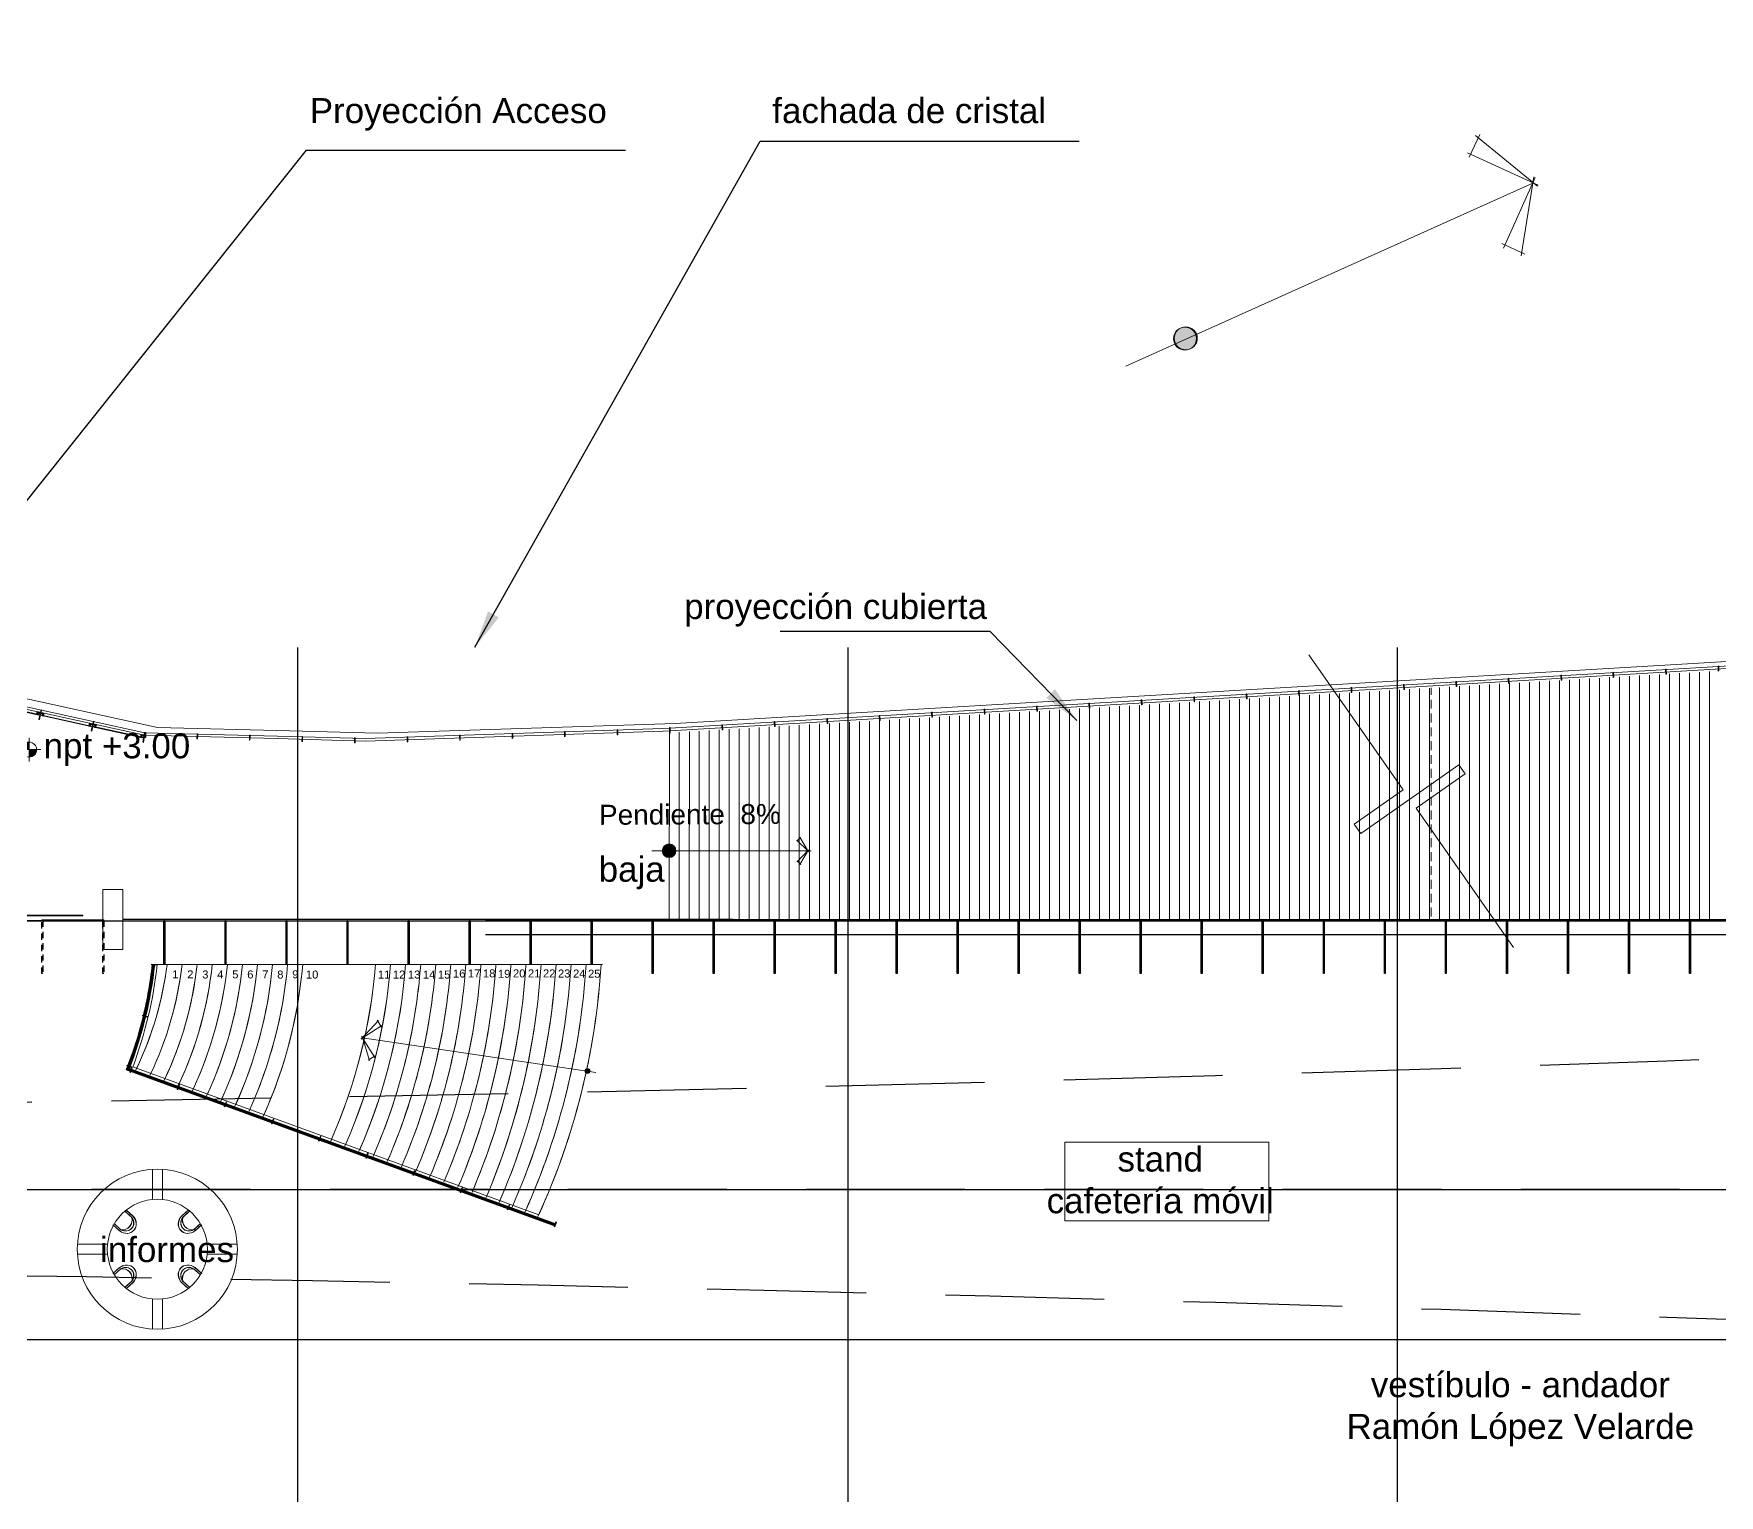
# Model space of a CAD drawing. Header units: millimetres. Extents: x 744843 to 745492, y 2520966 to 2521458.
# Drawn here: x 745410.05 to 745443.75, y 2521156.19 to 2521185.41 of the extents above; entities that cross this region are included whole.
import ezdxf

# ---------------------------------------------------------------- set-up
doc = ezdxf.new("R2010")
doc.units = ezdxf.units.MM
for name, pattern in [('HIDDEN', [9.525, 6.35, -3.175]), ('HIDDEN2', [0.1875, 0.125, -0.0625]), ('STYLE_01', [0.147638, 0.098425, -0.049213])]:
    doc.linetypes.add(name, pattern=pattern)
for name, color, linetype in [('1-INOXIDABLE', 140, 'Continuous'), ('1-SELLADORES', 1, 'Continuous'), ('A_Arco', 22, 'Continuous'), ('A_Crsital_Costillas', 143, 'Continuous'), ('A_Ejes', 8, 'Continuous'), ('PARAMENTO', 7, 'Continuous')]:
    doc.layers.add(name, color=color, linetype=linetype)
for name, color, linetype, lineweight in [('A_Barandal', 160, 'Continuous', 18), ('A_Cristal interior', 143, 'Continuous', 20), ('A_Cristal_Fachada', 151, 'Continuous', 20), ('A_Escaleras', 52, 'Continuous', 20), ('A_Muebles', 8, 'Continuous', 20), ('A_Muros', 30, 'Continuous', 20), ('A_Niveles', 1, 'Continuous', 20), ('A_Proyecciones', 192, 'HIDDEN', 20), ('A_Textos', 4, 'Continuous', 20), ('A_Vitroblock', 143, 'Continuous', 20), ('placa de acero', 163, 'Continuous', 18)]:
    doc.layers.add(name, color=color, linetype=linetype, lineweight=lineweight)
doc.layers.get('A_Vitroblock').off()
doc.styles.add('Arial', font='arial.ttf', dxfattribs={"height": 1})
doc.styles.add('escal 300', font='arial.ttf', dxfattribs={"height": 0.5})
doc.dimstyles.new('Cotas Interiores', dxfattribs={"dimtxt": 1, "dimasz": 0.75, "dimexe": 0.25, "dimexo": 1, "dimgap": 0.01, "dimtad": 1, "dimzin": 4, "dimdsep": 46, "dimtxsty": 'Arial', "dimblk": 'OPEN90', "dimcen": 2.5, "dimclrd": 256, "dimclre": 256, "dimclrt": 4, "dimazin": 1, "dimtfac": 1, "dimtmove": 0, "dimatfit": 3, "dimfxl": 1.25, "dimarcsym": 0})

# ---------------------------------------------------------------- blocks, each defined once
blk = doc.blocks.new('ARCO.A')
at = {"layer": 'A_Arco', "linetype": 'HIDDEN', "ltscale": 0.5}
blk.add_line((7.946, -18.364), (127.434, -18.364), dxfattribs=at)
blk.add_lwpolyline([(-1.81, -18.364), (-2.31, -14.364, 0.011309), (65.492, -16.72, 0.011377), (137.69, -14.364), (137.19, -18.364), (137.69, -22.364, 0.011377), (65.492, -20.007, 0.011309), (-2.31, -22.364)], format="xyb", close=True, dxfattribs=at)
blk = doc.blocks.new('_Open90')
at = {"color": 0, "linetype": 'ByBlock', "lineweight": -2}
for p, q in [((-0.5, 0.5), (0, 0)), ((0, 0), (-1, 0)), ((0, 0), (-0.5, -0.5))]:
    blk.add_line(p, q, dxfattribs=at)
blk = doc.blocks.new('Flecha_3')
at = {"layer": 'A_Escaleras'}
for p, q in [((-0.1511, 0.1379), (-0.0979, 0.191)), ((0.0121, -0.0122), (-0.151, 0.1525)), ((-0.1104, 0.1926), (0.0086, -0.0149)), ((0.0121, 0.0122), (-0.151, -0.1525)), ((-0.1104, -0.1926), (0.0086, 0.0149)), ((-0.1511, -0.1379), (-0.0979, -0.191))]:
    blk.add_line(p, q, dxfattribs=at)
blk = doc.blocks.new('niveles')
at = {"layer": 'A_Niveles'}
h = blk.add_hatch(color=256, dxfattribs=at)
h.paths.add_polyline_path([(-0.438, 0.174), (-0.289, 0.174), (-0.289, 0.323, 0.414214)])
h.paths.add_polyline_path([(-0.14, 0.174), (-0.289, 0.174), (-0.289, 0.025, 0.414214)])
for p, q in [((-0.289, 0.409), (-0.289, -0.061)), ((-0.525, 0.174), (-0.054, 0.174)), ((-0.479, 0.174), (-0.094, 0.174))]:
    blk.add_line(p, q, dxfattribs=at)
blk.add_circle((-0.289, 0.174), 0.149, dxfattribs=at)
at = {"layer": 'A_Textos', "ltscale": 0.0065, "width": 1.2}
blk.add_attdef('NIVEL', (0, 0), '', height=0.3, dxfattribs=at)
blk = doc.blocks.new('Flecha_3-flat-1')
at = {"layer": 'A_Escaleras'}
for p, q in [((-0.217, 0.194), (-0.142, 0.271)), ((0.017, -0.017), (-0.217, 0.215)), ((0.017, 0.018), (-0.213, -0.219)), ((-0.16, 0.273), (0.012, -0.021)), ((-0.155, -0.276), (0.012, 0.021)), ((-0.213, -0.198), (-0.137, -0.273))]:
    blk.add_line(p, q, dxfattribs=at)
blk = doc.blocks.new('uioo-flat-2')
at = {"layer": 'A_Escaleras', "lineweight": 9}
for p, q in [((224.498, -12.108), (222.61, -9.411)), ((225.61, -11.611), (224.631, -12.297)), ((224.758, -12.478), (225.737, -11.793)), ((225.737, -11.793), (225.61, -11.611)), ((224.498, -12.108), (223.518, -12.794)), ((224.631, -12.297), (223.651, -12.983)), ((223.651, -12.983), (223.518, -12.794)), ((226.705, -15.26), (224.758, -12.478))]:
    blk.add_line(p, q, dxfattribs=at)
blk = doc.blocks.new('placa 2')
at = {"layer": 'placa de acero'}
for p, q in [((745131.873, 2521180.931, 0.606), (745131.873, 2521181.031, 0.606)), ((745131.873, 2521181.031, 0.606), (745131.886, 2521181.031, 0.606)), ((745131.886, 2521180.971, 0.606), (745131.873, 2521180.971, 0.606)), ((745131.873, 2521180.931, 0.606), (745131.886, 2521180.931, 0.606)), ((745131.886, 2521180.931, 0.606), (745131.886, 2521181.031, 0.606))]:
    blk.add_line(p, q, dxfattribs=at)
blk = doc.blocks.new('gdsx')
at = {"color": 251}
for p, q in [((745328.941, 2521133.402), (745328.954, 2521133.402)), ((745328.941, 2521133.394), (745328.954, 2521133.394)), ((745328.941, 2521133.388), (745328.954, 2521133.388)), ((745328.941, 2521133.382), (745328.954, 2521133.382)), ((745328.941, 2521133.378), (745328.954, 2521133.378)), ((745328.941, 2521133.374), (745328.954, 2521133.374)), ((745328.941, 2521133.372), (745328.954, 2521133.372)), ((745328.941, 2521133.37), (745328.954, 2521133.37))]:
    blk.add_line(p, q, dxfattribs=at)
at = {"layer": 'placa de acero'}
for p, q in [((745328.941, 2521133.369), (745328.941, 2521133.469)), ((745328.941, 2521133.469), (745328.954, 2521133.469)), ((745328.941, 2521133.469), (745328.954, 2521133.469)), ((745328.941, 2521133.369), (745328.941, 2521133.469)), ((745328.954, 2521133.409), (745328.941, 2521133.409)), ((745328.954, 2521133.409), (745328.941, 2521133.409)), ((745328.941, 2521133.369), (745328.954, 2521133.369)), ((745328.941, 2521133.369), (745328.954, 2521133.369)), ((745328.954, 2521133.369), (745328.954, 2521133.469)), ((745328.954, 2521133.369), (745328.954, 2521133.469))]:
    blk.add_line(p, q, dxfattribs=at)
blk.add_circle((745328.948, 2521133.439), 0.00635, dxfattribs=at)
blk.add_circle((745328.948, 2521133.439), 0.00635, dxfattribs=at)
blk = doc.blocks.new('hgcdfs')
at = {"layer": '1-INOXIDABLE', "color": 152, "lineweight": 0}
for p, q in [((745349.473, 2521125.716), (745349.477, 2521125.716)), ((745349.473, 2521125.714), (745349.477, 2521125.714)), ((745349.473, 2521125.711), (745349.477, 2521125.711)), ((745349.473, 2521125.707), (745349.477, 2521125.707)), ((745349.477, 2521125.704), (745349.473, 2521125.704)), ((745349.473, 2521125.7), (745349.477, 2521125.7)), ((745349.473, 2521125.696), (745349.477, 2521125.696)), ((745349.473, 2521125.694), (745349.477, 2521125.694)), ((745349.473, 2521125.692), (745349.477, 2521125.692)), ((745349.478, 2521125.713), (745349.499, 2521125.713)), ((745349.478, 2521125.711), (745349.5, 2521125.711)), ((745349.478, 2521125.709), (745349.502, 2521125.709)), ((745349.478, 2521125.704), (745349.503, 2521125.704)), ((745349.478, 2521125.699), (745349.502, 2521125.699)), ((745349.478, 2521125.696), (745349.5, 2521125.696)), ((745349.478, 2521125.694), (745349.499, 2521125.694)), ((745349.49, 2521125.659), (745349.49, 2521125.653)), ((745349.492, 2521125.659), (745349.492, 2521125.653)), ((745349.493, 2521125.714), (745349.493, 2521125.717)), ((745349.493, 2521125.659), (745349.493, 2521125.694)), ((745349.495, 2521125.714), (745349.495, 2521125.717)), ((745349.495, 2521125.659), (745349.495, 2521125.694)), ((745349.495, 2521125.659), (745349.495, 2521125.653)), ((745349.496, 2521125.717), (745349.496, 2521125.717)), ((745349.498, 2521125.714), (745349.498, 2521125.717)), ((745349.498, 2521125.659), (745349.498, 2521125.694)), ((745349.498, 2521125.659), (745349.498, 2521125.653)), ((745349.502, 2521125.709), (745349.502, 2521125.717)), ((745349.502, 2521125.659), (745349.502, 2521125.699)), ((745349.503, 2521125.659), (745349.503, 2521125.653)), ((745349.506, 2521125.659), (745349.506, 2521125.717)), ((745349.508, 2521125.659), (745349.508, 2521125.653)), ((745349.509, 2521125.659), (745349.509, 2521125.717)), ((745349.509, 2521125.717), (745349.509, 2521125.717)), ((745349.513, 2521125.659), (745349.513, 2521125.717)), ((745349.513, 2521125.659), (745349.513, 2521125.653)), ((745349.516, 2521125.659), (745349.516, 2521125.717)), ((745349.516, 2521125.659), (745349.516, 2521125.653)), ((745349.518, 2521125.659), (745349.518, 2521125.718)), ((745349.519, 2521125.659), (745349.519, 2521125.653)), ((745349.521, 2521125.653), (745349.521, 2521125.659))]:
    blk.add_line(p, q, dxfattribs=at)
at = {"layer": '1-INOXIDABLE', "lineweight": 0}
for p, q in [((745349.477, 2521125.716), (745349.473, 2521125.716)), ((745349.473, 2521125.716), (745349.473, 2521125.691)), ((745349.473, 2521125.691), (745349.477, 2521125.691)), ((745349.477, 2521125.716), (745349.477, 2521125.691)), ((745349.478, 2521125.715), (745349.477, 2521125.716)), ((745349.477, 2521125.691), (745349.478, 2521125.692)), ((745349.478, 2521125.692), (745349.478, 2521125.715)), ((745349.478, 2521125.714), (745349.478, 2521125.694)), ((745349.498, 2521125.714), (745349.478, 2521125.714)), ((745349.478, 2521125.694), (745349.498, 2521125.694)), ((745349.49, 2521125.659), (745349.49, 2521125.653)), ((745349.521, 2521125.659), (745349.49, 2521125.659)), ((745349.49, 2521125.653), (745349.521, 2521125.653)), ((745349.494, 2521125.718), (745349.493, 2521125.717)), ((745349.493, 2521125.717), (745349.518, 2521125.717)), ((745349.493, 2521125.714), (745349.493, 2521125.717)), ((745349.493, 2521125.659), (745349.493, 2521125.694)), ((745349.517, 2521125.718), (745349.494, 2521125.718)), ((745349.518, 2521125.717), (745349.517, 2521125.718)), ((745349.518, 2521125.659), (745349.518, 2521125.717)), ((745349.521, 2521125.653), (745349.521, 2521125.659))]:
    blk.add_line(p, q, dxfattribs=at)
blk.add_arc((745349.489, 2521125.704), 0.0132, 310.7307, 49.2693, dxfattribs=at)
at = {"layer": '1-SELLADORES', "lineweight": 0}
for p, q in [((745349.456, 2521125.691), (745349.456, 2521125.717)), ((745349.456, 2521125.717), (745349.458, 2521125.717)), ((745349.458, 2521125.691), (745349.456, 2521125.691)), ((745349.458, 2521125.717), (745349.458, 2521125.691)), ((745349.458, 2521125.717), (745349.463, 2521125.712)), ((745349.463, 2521125.712), (745349.458, 2521125.717)), ((745349.458, 2521125.717), (745349.458, 2521125.691)), ((745349.458, 2521125.691), (745349.463, 2521125.696)), ((745349.463, 2521125.712), (745349.469, 2521125.712)), ((745349.463, 2521125.696), (745349.463, 2521125.712)), ((745349.469, 2521125.696), (745349.463, 2521125.696)), ((745349.469, 2521125.712), (745349.469, 2521125.696))]:
    blk.add_line(p, q, dxfattribs=at)
at = {"layer": '1-SELLADORES', "color": 5, "lineweight": 0}
for p, q in [((745349.469, 2521125.715), (745349.473, 2521125.716)), ((745349.469, 2521125.692), (745349.469, 2521125.715)), ((745349.473, 2521125.691), (745349.469, 2521125.692)), ((745349.473, 2521125.716), (745349.473, 2521125.691))]:
    blk.add_line(p, q, dxfattribs=at)
for points in [[(745349.469, 2521125.692), (745349.473, 2521125.691), (745349.473, 2521125.716)], [(745349.473, 2521125.716), (745349.469, 2521125.715), (745349.469, 2521125.692)]]:
    blk.add_solid(points, dxfattribs=at)
blk = doc.blocks.new('ELBUENO')
blk.add_line((745346.222, 2521126.08), (745346.21, 2521126.08))
at = {"color": 251}
for p, q in [((745346.21, 2521126.069), (745346.222, 2521126.069)), ((745346.21, 2521126.059), (745346.222, 2521126.059)), ((745346.21, 2521126.049), (745346.222, 2521126.049)), ((745346.21, 2521126.041), (745346.222, 2521126.041)), ((745346.21, 2521126.033), (745346.222, 2521126.033)), ((745346.21, 2521126.025), (745346.222, 2521126.025)), ((745346.21, 2521126.019), (745346.222, 2521126.019)), ((745346.21, 2521126.013), (745346.222, 2521126.013)), ((745346.21, 2521126.009), (745346.222, 2521126.009)), ((745346.21, 2521126.005), (745346.222, 2521126.005)), ((745346.21, 2521126.003), (745346.222, 2521126.003)), ((745346.21, 2521126.001), (745346.222, 2521126.001))]:
    blk.add_line(p, q, dxfattribs=at)
for points in [[(745346.21, 2521126.05), (745346.21, 2521126.2), (745346.222, 2521126.2), (745346.222, 2521126.05)], [(745346.21, 2521126), (745346.21, 2521126.2), (745346.222, 2521126.2), (745346.222, 2521126)]]:
    blk.add_lwpolyline(points, close=True)
at = {"rotation": 90}
blk.add_blockref('hgcdfs', (3266471.862, 1775776.629), dxfattribs=at)
at = {"xscale": -1, "rotation": 270}
blk.add_blockref('hgcdfs', (-1775779.43, 1775776.629), dxfattribs=at)
blk = doc.blocks.new('ESKINA')
at = {"color": 251}
for p, q in [((745395.408, 2521058.219), (745395.395, 2521058.219)), ((745395.408, 2521058.217), (745395.395, 2521058.217)), ((745395.408, 2521058.215), (745395.395, 2521058.215)), ((745395.408, 2521058.211), (745395.395, 2521058.211)), ((745395.408, 2521058.207), (745395.395, 2521058.207)), ((745395.408, 2521058.201), (745395.395, 2521058.201)), ((745395.408, 2521058.195), (745395.395, 2521058.195)), ((745395.408, 2521058.187), (745395.395, 2521058.187)), ((745395.408, 2521058.179), (745395.395, 2521058.179)), ((745395.407, 2521058.171), (745395.395, 2521058.171)), ((745395.407, 2521058.161), (745395.395, 2521058.161)), ((745395.407, 2521058.151), (745395.395, 2521058.151))]:
    blk.add_line(p, q, dxfattribs=at)
blk.add_line((745395.395, 2521058.14), (745395.407, 2521058.14))
for points in [[(745395.408, 2521058.22), (745395.406, 2521058.02), (745395.393, 2521058.02), (745395.395, 2521058.22)], [(745395.407, 2521058.17), (745395.406, 2521058.02), (745395.393, 2521058.02), (745395.395, 2521058.17)]]:
    blk.add_lwpolyline(points, close=True)
at = {"rotation": 269.4636822325754}
blk.add_blockref('hgcdfs', (-1768643.047, 3289973.617), dxfattribs=at)

msp = doc.modelspace()

# ---------------------------------------------------------------- hatches: boundary and pattern name
at = {"layer": 'A_Escaleras'}
for points in [[(745432.954, 2521179.129, 1), (745433.217, 2521179.506, 1)], [(745422.83, 2521168.956, 1), (745422.682, 2521169.187, 1)], [(745421.11, 2521164.716, -1), (745421.145, 2521164.623, -1)], [(745421.11, 2521164.716, -1), (745421.145, 2521164.623, -1)]]:
    msp.add_hatch(color=256, dxfattribs=at).paths.add_polyline_path(points)

# ---------------------------------------------------------------- linework, layer by layer
at = {"layer": 'A_Barandal'}
for p, q in [((745410.172, 2521171.743, 2.46), (745410.172, 2521171.743, 2.46)), ((745427.372, 2521171.73, 2.46), (745427.372, 2521171.73, 2.46)), ((745427.372, 2521171.73, 2.46), (745427.372, 2521171.73, 2.46)), ((745411.217, 2521171.514, 2.46), (745411.217, 2521171.514, 2.46)), ((745411.217, 2521171.514, 2.46), (745411.217, 2521171.514, 2.46)), ((745411.217, 2521171.514, 2.46), (745411.217, 2521171.514, 2.46)), ((745422.77, 2521171.524, 2.46), (745422.773, 2521171.404, 2.46)), ((745425.236, 2521171.604, 2.46), (745425.236, 2521171.604, 2.46)), ((745420.477, 2521161.569), (745411.902, 2521164.69)), ((745420.477, 2521161.569), (745411.902, 2521164.69)), ((745420.477, 2521161.569), (745411.902, 2521164.69)), ((745420.477, 2521161.569), (745411.903, 2521164.69)), ((745420.477, 2521161.57), (745411.904, 2521164.691)), ((745420.478, 2521161.572), (745411.906, 2521164.691)), ((745420.478, 2521161.574), (745411.91, 2521164.692)), ((745420.479, 2521161.577), (745411.914, 2521164.694)), ((745420.482, 2521161.583), (745411.92, 2521164.7)), ((745420.485, 2521161.593), (745411.934, 2521164.706)), ((745420.489, 2521161.603), (745411.947, 2521164.712)), ((745420.49, 2521161.606), (745411.955, 2521164.713)), ((745420.491, 2521161.609), (745411.959, 2521164.715)), ((745420.492, 2521161.612), (745411.963, 2521164.717)), ((745420.493, 2521161.615), (745411.965, 2521164.719)), ((745420.493, 2521161.615), (745411.966, 2521164.719)), ((745420.494, 2521161.616), (745411.967, 2521164.719)), ((745420.494, 2521161.616), (745411.967, 2521164.719)), ((745420.494, 2521161.615), (745411.967, 2521164.719))]:
    msp.add_line(p, q, dxfattribs=at)
at = {"layer": 'A_Barandal', "elevation": 2.46}
for points in [[(745353.797, 2521185.408), (745354.118, 2521183.754), (745354.909, 2521181.482), (745356.374, 2521178.955), (745357.933, 2521177.05), (745359.921, 2521175.229), (745362.069, 2521173.864), (745365.187, 2521172.751), (745368.477, 2521172.363), (745384.721, 2521171.449), (745387.668, 2521171.834), (745390.68, 2521172.463), (745393.6, 2521173.135), (745396.751, 2521173.484), (745399.911, 2521173.548), (745403.076, 2521173.338), (745406.106, 2521172.853), (745409.156, 2521172.062), (745412.268, 2521171.381), (745414.923, 2521171.316), (745416.676, 2521171.266), (745422.635, 2521171.464), (745422.765, 2521171.472)], [(745356.259, 2521179.254), (745356.416, 2521178.984), (745357.97, 2521177.085), (745359.952, 2521175.27), (745362.091, 2521173.91), (745365.198, 2521172.801), (745368.482, 2521172.414), (745384.719, 2521171.5), (745387.66, 2521171.884), (745390.67, 2521172.513), (745393.592, 2521173.185), (745396.747, 2521173.534), (745399.912, 2521173.599), (745403.082, 2521173.388), (745406.116, 2521172.903), (745409.168, 2521172.112), (745412.274, 2521171.432), (745414.924, 2521171.366), (745416.676, 2521171.316), (745422.633, 2521171.515), (745422.762, 2521171.523)], [(745422.77, 2521171.523), (745460.508, 2521173.745)], [(745422.771, 2521171.472), (745460.508, 2521173.694)], [(745385.381, 2521171.586), (745387.66, 2521171.884), (745390.67, 2521172.513), (745393.592, 2521173.185), (745396.747, 2521173.534), (745399.912, 2521173.599), (745403.082, 2521173.388), (745406.116, 2521172.903), (745409.168, 2521172.112), (745412.274, 2521171.432), (745414.924, 2521171.366), (745416.676, 2521171.316), (745422.633, 2521171.515), (745422.764, 2521171.523)]]:
    msp.add_lwpolyline(points, dxfattribs=at)
at = {"layer": 'A_Barandal'}
for radius, start, end in [(8.151, 338.5129, 353.8423), (8.151, 338.5148, 353.8424), (8.152, 338.5186, 353.8427), (8.152, 338.5254, 353.843), (8.155, 338.5359, 353.8442), (8.158, 338.5512, 353.8458), (8.161, 338.5733, 353.8476), (8.165, 338.6246, 353.8496), (8.175, 338.6979, 353.8551), (8.185, 338.7711, 353.8606), (8.192, 338.7997, 353.8645), (8.195, 338.8231, 353.8661), (8.198, 338.8448, 353.8674), (8.2, 338.8633, 353.8684), (8.2, 338.865, 353.8686), (8.201, 338.8688, 353.8689), (8.201, 338.871, 353.8691), (8.201, 338.8706, 353.8691), (8.151, 346.5411, 353.7527), (8.151, 338.5125, 346.4519)]:
    msp.add_arc((745404.317, 2521167.675), radius, start, end, dxfattribs=at)
at = {"layer": 'A_Cristal interior', "elevation": 2.46}
for points in [[(745409.198, 2521171.996), (745410.157, 2521171.786)], [(745409.2, 2521172.004), (745410.158, 2521171.795)], [(745410.158, 2521171.795), (745410.157, 2521171.786)], [(745410.211, 2521171.783), (745410.209, 2521171.774)], [(745410.209, 2521171.774), (745411.2, 2521171.557)], [(745410.211, 2521171.783), (745411.202, 2521171.566)], [(745411.201, 2521171.566), (745411.2, 2521171.557)], [(745411.254, 2521171.555), (745411.252, 2521171.546)], [(745411.252, 2521171.546), (745412.228, 2521171.332)], [(745411.254, 2521171.555), (745412.23, 2521171.341)], [(745412.23, 2521171.341), (745412.228, 2521171.332)]]:
    msp.add_lwpolyline(points, dxfattribs=at)
at = {"layer": 'A_Cristal_Fachada'}
msp.add_line((745420.15, 2521161.794, -4.068), (745412.032, 2521164.749, -2.034), dxfattribs=at)
at = {"layer": 'A_Cristal_Fachada', "linetype": 'Continuous'}
for points in [[(745410.217, 2521167.688), (745411.456, 2521167.688), (745411.456, 2521167.676), (745410.217, 2521167.676)], [(745459.688, 2521159.6), (745448.427, 2521159.601), (745448.427, 2521167.676), (745411.837, 2521167.7), (745411.837, 2521167.712), (745448.439, 2521167.688), (745448.439, 2521159.613), (745459.688, 2521159.612)]]:
    msp.add_lwpolyline(points, close=True, dxfattribs=at)
at = {"layer": 'A_Cristal_Fachada'}
msp.add_arc((745404.317, 2521167.675), 8.251, 339.2245, 353.8992, dxfattribs=at)
at = {"layer": 'A_Crsital_Costillas', "linetype": 'HIDDEN2'}
for points in [[(745410.217, 2521167.676), (745410.236, 2521167.676), (745410.236, 2521166.616), (745410.217, 2521166.616)], [(745411.437, 2521167.676), (745411.456, 2521167.676), (745411.456, 2521166.616), (745411.437, 2521166.616)]]:
    msp.add_lwpolyline(points, close=True, dxfattribs=at)
at = {"layer": 'A_Crsital_Costillas'}
for points in [[(745412.657, 2521167.676), (745412.676, 2521167.676), (745412.676, 2521166.798), (745412.657, 2521166.798)], [(745413.877, 2521167.676), (745413.896, 2521167.676), (745413.896, 2521166.798), (745413.877, 2521166.798)], [(745415.097, 2521167.676), (745415.116, 2521167.676), (745415.116, 2521166.798), (745415.097, 2521166.798)], [(745416.317, 2521167.676), (745416.336, 2521167.676), (745416.336, 2521166.798), (745416.317, 2521166.798)], [(745417.537, 2521167.676), (745417.556, 2521167.676), (745417.556, 2521166.798), (745417.537, 2521166.798)], [(745418.757, 2521167.676), (745418.776, 2521167.676), (745418.776, 2521166.798), (745418.757, 2521166.798)], [(745419.977, 2521167.676), (745419.996, 2521167.676), (745419.996, 2521166.798), (745419.977, 2521166.798)], [(745421.197, 2521167.676), (745421.216, 2521167.676), (745421.216, 2521166.798), (745421.197, 2521166.798)], [(745422.417, 2521167.676), (745422.436, 2521167.676), (745422.436, 2521166.616), (745422.417, 2521166.616)], [(745423.637, 2521167.676), (745423.656, 2521167.676), (745423.656, 2521166.616), (745423.637, 2521166.616)], [(745424.857, 2521167.676), (745424.876, 2521167.676), (745424.876, 2521166.616), (745424.857, 2521166.616)], [(745426.077, 2521167.676), (745426.096, 2521167.676), (745426.096, 2521166.616), (745426.077, 2521166.616)], [(745427.297, 2521167.676), (745427.316, 2521167.676), (745427.316, 2521166.616), (745427.297, 2521166.616)], [(745428.517, 2521167.676), (745428.536, 2521167.676), (745428.536, 2521166.616), (745428.517, 2521166.616)], [(745429.737, 2521167.676), (745429.756, 2521167.676), (745429.756, 2521166.616), (745429.737, 2521166.616)], [(745430.957, 2521167.676), (745430.976, 2521167.676), (745430.976, 2521166.616), (745430.957, 2521166.616)], [(745432.177, 2521167.676), (745432.196, 2521167.676), (745432.196, 2521166.616), (745432.177, 2521166.616)], [(745433.397, 2521167.676), (745433.416, 2521167.676), (745433.416, 2521166.616), (745433.397, 2521166.616)], [(745434.617, 2521167.676), (745434.636, 2521167.676), (745434.636, 2521166.616), (745434.617, 2521166.616)], [(745435.837, 2521167.676), (745435.856, 2521167.676), (745435.856, 2521166.616), (745435.837, 2521166.616)], [(745437.057, 2521167.676), (745437.076, 2521167.676), (745437.076, 2521166.616), (745437.057, 2521166.616)], [(745438.277, 2521167.676), (745438.296, 2521167.676), (745438.296, 2521166.616), (745438.277, 2521166.616)], [(745439.497, 2521167.676), (745439.516, 2521167.676), (745439.516, 2521166.616), (745439.497, 2521166.616)], [(745440.717, 2521167.676), (745440.736, 2521167.676), (745440.736, 2521166.616), (745440.717, 2521166.616)], [(745441.937, 2521167.676), (745441.956, 2521167.676), (745441.956, 2521166.616), (745441.937, 2521166.616)], [(745443.157, 2521167.676), (745443.176, 2521167.676), (745443.176, 2521166.616), (745443.157, 2521166.616)]]:
    msp.add_lwpolyline(points, close=True, dxfattribs=at)
at = {"layer": 'A_Ejes'}
for p, q in [((745415.335, 2521057.851), (745415.334, 2521173.138)), ((745426.335, 2521057.851), (745426.334, 2521173.138)), ((745437.332, 2521057.851), (745437.319, 2521173.138))]:
    msp.add_line(p, q, dxfattribs=at)
at = {"layer": 'A_Ejes', "ltscale": 0.5}
for p, q in [((745296.02, 2521167.668), (745459.353, 2521167.668)), ((745296.02, 2521162.298), (745459.353, 2521162.298)), ((745302.007, 2521159.298), (745459.353, 2521159.298))]:
    msp.add_line(p, q, dxfattribs=at)
at = {"layer": 'A_Escaleras'}
msp.add_line((745431.89, 2521178.764), (745440.039, 2521182.425), dxfattribs=at)
at = {"layer": 'A_Escaleras', "lineweight": 9}
for p, q in [((745443.36, 2521167.689), (745443.36, 2521172.643)), ((745443.56, 2521167.689), (745443.56, 2521172.655)), ((745443.56, 2521167.689), (745443.56, 2521172.655)), ((745437.76, 2521167.689), (745437.76, 2521172.314)), ((745437.96, 2521167.689), (745437.96, 2521172.325)), ((745438.16, 2521167.689), (745438.16, 2521172.337)), ((745438.36, 2521167.689), (745438.36, 2521172.349)), ((745438.56, 2521167.689), (745438.56, 2521172.361)), ((745438.76, 2521167.689), (745438.76, 2521172.372)), ((745438.76, 2521167.689), (745438.76, 2521172.372)), ((745438.96, 2521167.689), (745438.96, 2521172.384)), ((745439.16, 2521167.689), (745439.16, 2521172.396)), ((745439.36, 2521167.689), (745439.36, 2521172.408)), ((745439.56, 2521167.689), (745439.56, 2521172.42)), ((745439.76, 2521167.689), (745439.76, 2521172.431)), ((745439.96, 2521167.689), (745439.96, 2521172.443)), ((745440.16, 2521167.689), (745440.16, 2521172.455)), ((745440.36, 2521167.689), (745440.36, 2521172.467)), ((745440.36, 2521167.689), (745440.36, 2521172.467)), ((745440.56, 2521167.689), (745440.56, 2521172.478)), ((745440.76, 2521167.689), (745440.76, 2521172.49)), ((745440.96, 2521167.689), (745440.96, 2521172.502)), ((745441.16, 2521167.689), (745441.16, 2521172.514)), ((745441.16, 2521167.689), (745441.16, 2521172.514)), ((745441.36, 2521167.689), (745441.36, 2521172.526)), ((745441.56, 2521167.689), (745441.56, 2521172.546)), ((745441.76, 2521167.689), (745441.76, 2521172.549)), ((745441.96, 2521167.689), (745441.96, 2521172.561)), ((745441.96, 2521167.689), (745441.96, 2521172.561)), ((745442.16, 2521167.689), (745442.16, 2521172.573)), ((745442.36, 2521167.689), (745442.36, 2521172.584)), ((745442.56, 2521167.689), (745442.56, 2521172.596)), ((745442.76, 2521167.689), (745442.76, 2521172.608)), ((745442.96, 2521167.689), (745442.96, 2521172.62)), ((745443.16, 2521167.689), (745443.16, 2521172.632)), ((745431.96, 2521167.689), (745431.96, 2521171.972)), ((745432.16, 2521167.689), (745432.16, 2521171.984)), ((745432.36, 2521167.689), (745432.36, 2521171.996)), ((745432.36, 2521167.689), (745432.36, 2521171.996)), ((745432.56, 2521167.689), (745432.56, 2521172.007)), ((745432.76, 2521167.689), (745432.76, 2521172.019)), ((745432.96, 2521167.689), (745432.96, 2521172.031)), ((745433.16, 2521167.689), (745433.16, 2521172.043)), ((745433.36, 2521167.689), (745433.36, 2521172.055)), ((745433.56, 2521167.689), (745433.56, 2521172.066)), ((745433.76, 2521167.689), (745433.76, 2521172.078)), ((745433.96, 2521167.689), (745433.96, 2521172.09)), ((745433.96, 2521167.689), (745433.96, 2521172.09)), ((745434.16, 2521167.689), (745434.16, 2521172.102)), ((745434.36, 2521167.689), (745434.36, 2521172.113)), ((745434.56, 2521167.689), (745434.56, 2521172.125)), ((745434.76, 2521167.689), (745434.76, 2521172.137)), ((745434.76, 2521167.689), (745434.76, 2521172.137)), ((745434.96, 2521167.689), (745434.96, 2521172.149)), ((745435.16, 2521167.689), (745435.16, 2521172.161)), ((745435.36, 2521167.689), (745435.36, 2521172.172)), ((745435.56, 2521167.689), (745435.56, 2521172.184)), ((745435.76, 2521167.689), (745435.76, 2521172.196)), ((745435.96, 2521167.689), (745435.96, 2521172.208)), ((745436.16, 2521167.689), (745436.16, 2521172.219)), ((745436.36, 2521167.689), (745436.36, 2521172.231)), ((745436.56, 2521167.689), (745436.56, 2521172.243)), ((745436.76, 2521167.689), (745436.76, 2521172.255)), ((745436.96, 2521167.689), (745436.96, 2521172.266)), ((745437.16, 2521167.689), (745437.16, 2521172.278)), ((745437.36, 2521167.689), (745437.36, 2521172.29)), ((745437.56, 2521167.689), (745437.56, 2521172.302)), ((745426.36, 2521167.689), (745426.36, 2521171.642)), ((745426.56, 2521167.689), (745426.56, 2521171.654)), ((745426.76, 2521167.689), (745426.76, 2521171.666)), ((745426.96, 2521167.689), (745426.96, 2521171.678)), ((745427.16, 2521167.689), (745427.16, 2521171.689)), ((745427.36, 2521167.689), (745427.36, 2521171.701)), ((745427.56, 2521167.689), (745427.56, 2521171.713)), ((745427.76, 2521167.689), (745427.76, 2521171.725)), ((745427.96, 2521167.689), (745427.96, 2521171.737)), ((745428.16, 2521167.689), (745428.16, 2521171.748)), ((745428.36, 2521167.689), (745428.36, 2521171.76)), ((745428.36, 2521167.689), (745428.36, 2521171.76)), ((745428.56, 2521167.689), (745428.56, 2521171.772)), ((745428.76, 2521167.689), (745428.76, 2521171.784)), ((745428.96, 2521167.689), (745428.96, 2521171.795)), ((745429.16, 2521167.689), (745429.16, 2521171.807)), ((745429.16, 2521167.689), (745429.16, 2521171.807)), ((745429.36, 2521167.689), (745429.36, 2521171.819)), ((745429.56, 2521167.689), (745429.56, 2521171.831)), ((745429.76, 2521167.689), (745429.76, 2521171.843)), ((745429.96, 2521167.689), (745429.96, 2521171.854)), ((745430.16, 2521167.689), (745430.16, 2521171.866)), ((745430.36, 2521167.689), (745430.36, 2521171.878)), ((745430.56, 2521167.689), (745430.56, 2521171.89)), ((745430.76, 2521167.689), (745430.76, 2521171.901)), ((745430.76, 2521167.689), (745430.76, 2521171.901)), ((745430.96, 2521167.689), (745430.96, 2521171.913)), ((745431.16, 2521167.689), (745431.16, 2521171.925)), ((745431.36, 2521167.689), (745431.36, 2521171.937)), ((745431.56, 2521167.689), (745431.56, 2521171.949)), ((745431.56, 2521167.689), (745431.56, 2521171.949)), ((745431.76, 2521167.689), (745431.76, 2521171.96)), ((745422.76, 2521167.689), (745422.767, 2521171.431, 2.46)), ((745422.96, 2521167.689), (745422.96, 2521171.442, 2.46)), ((745423.16, 2521167.689), (745423.165, 2521171.454, 2.46)), ((745423.36, 2521167.689), (745423.36, 2521171.466)), ((745423.56, 2521167.689), (745423.56, 2521171.478)), ((745423.76, 2521167.689), (745423.76, 2521171.489)), ((745423.96, 2521167.689), (745423.96, 2521171.501)), ((745424.16, 2521167.689), (745424.16, 2521171.513)), ((745424.36, 2521167.689), (745424.36, 2521171.525)), ((745424.36, 2521167.689), (745424.36, 2521171.525)), ((745424.56, 2521167.689), (745424.56, 2521171.536)), ((745424.76, 2521167.689), (745424.76, 2521171.548)), ((745424.96, 2521167.689), (745424.96, 2521171.56)), ((745425.16, 2521167.689), (745425.16, 2521171.572)), ((745425.16, 2521167.689), (745425.16, 2521171.572)), ((745425.36, 2521167.689), (745425.36, 2521171.584)), ((745425.56, 2521167.689), (745425.56, 2521171.595)), ((745425.76, 2521167.689), (745425.76, 2521171.607)), ((745425.96, 2521167.689), (745425.96, 2521171.619)), ((745425.96, 2521167.689), (745425.96, 2521171.619)), ((745426.16, 2521167.689), (745426.16, 2521171.631)), ((745422.794, 2521167.688), (745460.342, 2521167.688)), ((745421.422, 2521166.798), (745412.421, 2521166.798)), ((745421.422, 2521166.798, 4.068), (745412.522, 2521166.798, 4.068))]:
    msp.add_line(p, q, dxfattribs=at)
at = {"layer": 'A_Escaleras', "ltscale": 0.0065}
for p, q in [((745425.594, 2521169.071), (745422.408, 2521169.071)), ((745421.288, 2521164.637, 2.034), (745416.627, 2521165.33, 2.034)), ((745421.288, 2521164.637, -2.034), (745416.627, 2521165.33, -2.034))]:
    msp.add_line(p, q, dxfattribs=at)
at = {"layer": 'A_Escaleras', "lineweight": 9}
msp.add_lwpolyline([(745409.428, 2521172.214), (745412.527, 2521171.535), (745415.172, 2521171.47), (745416.923, 2521171.42), (745422.877, 2521171.619), (745460.754, 2521173.849), (745460.75, 2521167.513), (745448.434, 2521167.513)], dxfattribs=at)
at = {"layer": 'A_Escaleras'}
for centre, radius in [((745433.071, 2521179.311), 0.23), ((745433.086, 2521179.318), 0.23), ((745422.756, 2521169.071), 0.137), ((745421.127, 2521164.669), 0.0499), ((745421.127, 2521164.669, -4.068), 0.0499)]:
    msp.add_circle(centre, radius, dxfattribs=at)
at = {"layer": 'A_Escaleras', "lineweight": 9}
for centre, radius, start, end in [((745406.116, 2521167.602, 4.068), 6.65, 334.0027, 353.0634), ((745406.116, 2521167.602), 6.65, 334.3262, 353.0634), ((745406.115, 2521167.599, 4.068), 6.95, 334.2838, 353.3835), ((745406.115, 2521167.599), 6.95, 334.5932, 353.3835), ((745406.115, 2521167.599, 4.068), 7.25, 334.5211, 353.6584), ((745406.115, 2521167.599), 7.25, 334.8175, 353.6584), ((745406.115, 2521167.599, 4.068), 7.55, 334.7394, 353.9114), ((745406.115, 2521167.599), 7.55, 335.024, 353.9114), ((745406.115, 2521167.599, 4.068), 7.85, 334.941, 354.1449), ((745406.115, 2521167.599), 7.85, 335.2146, 354.1449), ((745406.115, 2521167.599, 4.068), 8.15, 335.1277, 354.3611), ((745406.115, 2521167.599), 8.15, 335.3911, 354.3611), ((745406.115, 2521167.599, 4.068), 8.45, 335.301, 354.562), ((745406.115, 2521167.599), 8.45, 335.5551, 354.562), ((745406.115, 2521167.599, 4.068), 8.75, 335.4625, 354.7489), ((745406.115, 2521167.599), 8.75, 335.7078, 354.7489), ((745406.115, 2521167.599, 2.034), 9.05, 335.6132, 354.9235), ((745406.115, 2521167.599, -2.034), 9.05, 335.8503, 354.9235), ((745406.115, 2521167.599, 2.034), 9.35, 335.7542, 355.0868), ((745406.115, 2521167.599, -2.034), 9.35, 335.9837, 355.0868), ((745406.071, 2521167.664), 10.85, 336.1008, 355.4257), ((745406.071, 2521167.664, -4.068), 10.85, 336.2984, 355.4257), ((745406.071, 2521167.664), 11.15, 336.2058, 355.549), ((745406.071, 2521167.664, -4.068), 11.15, 336.3981, 355.549), ((745406.071, 2521167.664), 11.45, 336.3054, 355.6659), ((745406.071, 2521167.664, -4.068), 11.45, 336.4927, 355.6659), ((745406.071, 2521167.664), 11.75, 336.3999, 355.7768), ((745406.071, 2521167.664, -4.068), 11.75, 336.5823, 355.7768), ((745406.071, 2521167.664), 12.05, 336.4896, 355.8821), ((745406.071, 2521167.664, -4.068), 12.05, 336.6676, 355.8821), ((745406.071, 2521167.664), 12.35, 336.575, 355.9823), ((745406.071, 2521167.664, -4.068), 12.35, 336.7486, 355.9823), ((745406.071, 2521167.664), 12.65, 336.6564, 356.0778), ((745406.071, 2521167.664, -4.068), 12.65, 336.8258, 356.0778), ((745406.071, 2521167.664), 12.951, 336.7339, 356.1688), ((745406.071, 2521167.664, -4.068), 12.951, 336.8994, 356.1688), ((745406.071, 2521167.664), 13.251, 336.808, 356.2557), ((745406.071, 2521167.664, -4.068), 13.251, 336.9697, 356.2557), ((745406.071, 2521167.664), 13.551, 336.8787, 356.3387), ((745406.071, 2521167.664, -4.068), 13.551, 337.0369, 356.3387), ((745406.071, 2521167.664), 13.851, 336.9464, 356.4182), ((745406.071, 2521167.664, -4.068), 13.851, 337.1011, 356.4182), ((745406.071, 2521167.664), 14.151, 337.0113, 356.4942), ((745406.071, 2521167.664, -4.068), 14.151, 337.1627, 356.4942), ((745406.371, 2521167.662), 14.151, 336.6004, 356.5), ((745406.371, 2521167.662, -4.068), 14.151, 336.7519, 356.5), ((745406.671, 2521167.661), 14.151, 336.1895, 356.5057), ((745406.671, 2521167.661, -4.068), 14.151, 336.341, 356.5057), ((745406.971, 2521167.66), 14.151, 335.7783, 356.5114), ((745406.971, 2521167.66, -4.068), 14.151, 335.9299, 356.5114), ((745407.271, 2521167.658), 14.151, 335.3669, 356.5172), ((745407.271, 2521167.658, -4.068), 14.151, 335.5186, 356.5172)]:
    msp.add_arc(centre, radius, start, end, dxfattribs=at)
at = {"layer": 'A_Muebles', "ltscale": 0.0065}
for p, q in [((745434.75, 2521163.249), (745430.668, 2521163.249)), ((745430.668, 2521163.249), (745430.668, 2521161.673)), ((745434.75, 2521161.673), (745434.75, 2521163.249)), ((745430.668, 2521161.673), (745434.75, 2521161.673))]:
    msp.add_line(p, q, dxfattribs=at)
at = {"layer": 'A_Muebles', "lineweight": 9, "ltscale": 0.0065}
for p, q in [((745412.427, 2521162.101), (745412.428, 2521162.702)), ((745412.627, 2521162.1), (745412.628, 2521162.702)), ((745411.877, 2521161.863), (745412.013, 2521161.742)), ((745411.88, 2521161.863), (745412.016, 2521161.742)), ((745411.9, 2521161.889), (745412.037, 2521161.768)), ((745411.904, 2521161.889), (745412.04, 2521161.768)), ((745413.142, 2521161.889), (745413.006, 2521161.768)), ((745413.145, 2521161.889), (745413.009, 2521161.768)), ((745413.165, 2521161.863), (745413.029, 2521161.742)), ((745413.169, 2521161.863), (745413.032, 2521161.742)), ((745411.634, 2521161.591), (745411.769, 2521161.471)), ((745411.637, 2521161.591), (745411.772, 2521161.471)), ((745411.658, 2521161.617), (745411.794, 2521161.496)), ((745411.661, 2521161.617), (745411.797, 2521161.496)), ((745413.385, 2521161.617), (745413.248, 2521161.496)), ((745413.388, 2521161.617), (745413.252, 2521161.496)), ((745413.408, 2521161.591), (745413.274, 2521161.471)), ((745413.411, 2521161.591), (745413.277, 2521161.471)), ((745410.924, 2521161.205), (745411.529, 2521161.205)), ((745411.533, 2521161.205), (745410.931, 2521161.205)), ((745413.516, 2521161.205), (745414.118, 2521161.205)), ((745411.533, 2521161.005), (745410.931, 2521161.005)), ((745413.516, 2521161.005), (745414.118, 2521161.005)), ((745411.634, 2521160.62), (745411.769, 2521160.74)), ((745411.637, 2521160.62), (745411.772, 2521160.74)), ((745411.658, 2521160.594), (745411.794, 2521160.715)), ((745411.661, 2521160.594), (745411.797, 2521160.715)), ((745413.385, 2521160.594), (745413.248, 2521160.715)), ((745413.388, 2521160.594), (745413.252, 2521160.715)), ((745413.408, 2521160.62), (745413.274, 2521160.74)), ((745413.411, 2521160.62), (745413.277, 2521160.74)), ((745411.877, 2521160.348), (745412.013, 2521160.469)), ((745411.88, 2521160.348), (745412.016, 2521160.469)), ((745411.9, 2521160.321), (745412.037, 2521160.443)), ((745411.904, 2521160.321), (745412.04, 2521160.443)), ((745413.142, 2521160.321), (745413.006, 2521160.443)), ((745413.145, 2521160.321), (745413.009, 2521160.443)), ((745413.165, 2521160.348), (745413.029, 2521160.469)), ((745413.169, 2521160.348), (745413.032, 2521160.469)), ((745412.427, 2521160.11), (745412.428, 2521159.508)), ((745412.627, 2521160.111), (745412.628, 2521159.509))]:
    msp.add_line(p, q, dxfattribs=at)
for radius in [1.6, 1]:
    msp.add_circle((745412.524, 2521161.105), radius, dxfattribs=at)
at = {"layer": 'A_Muebles', "lineweight": 9, "ltscale": 0.0065, "extrusion": (0, 0, -1)}
for centre, major_axis, start_param, end_param in [((745411.883, 2521161.637), (0.172, -0.153), -1.447759, 1.458692), ((745411.886, 2521161.637), (0.172, -0.153), -1.447759, 1.458692), ((745411.785, 2521161.724), (0.184, -0.164), -0.871345, 0.871345), ((745411.865, 2521161.653), (-0.146, 0.13), 1.836941, 4.446244), ((745411.789, 2521161.724), (0.184, -0.164), -0.871345, 0.871345), ((745411.869, 2521161.653), (-0.146, 0.13), 1.836941, 4.446244), ((745413.16, 2521160.573), (-0.172, 0.153), -1.447759, 1.458692), ((745413.163, 2521160.573), (-0.172, 0.153), -1.447759, 1.458692), ((745413.177, 2521160.558), (0.146, -0.13), 1.836941, 4.446244), ((745413.18, 2521160.558), (0.146, -0.13), 1.836941, 4.446244), ((745413.257, 2521160.487), (-0.184, 0.164), -0.871345, 0.871345), ((745413.26, 2521160.487), (-0.184, 0.164), -0.871345, 0.871345)]:
    msp.add_ellipse(centre, major_axis=major_axis, ratio=0.875, start_param=start_param, end_param=end_param, dxfattribs=at)
at = {"layer": 'A_Muebles', "lineweight": 9, "ltscale": 0.0065}
for centre, major_axis, start_param, end_param in [((745413.16, 2521161.637), (-0.172, -0.153), -1.447759, 1.458692), ((745413.163, 2521161.637), (-0.172, -0.153), -1.447759, 1.458692), ((745413.177, 2521161.653), (0.146, 0.13), 1.836941, 4.446244), ((745413.18, 2521161.653), (0.146, 0.13), 1.836941, 4.446244), ((745413.257, 2521161.724), (-0.184, -0.164), -0.871345, 0.871345), ((745413.26, 2521161.724), (-0.184, -0.164), -0.871345, 0.871345), ((745411.883, 2521160.573), (0.172, 0.153), -1.447759, 1.458692), ((745411.886, 2521160.573), (0.172, 0.153), -1.447759, 1.458692), ((745411.865, 2521160.558), (-0.146, -0.13), 1.836941, 4.446244), ((745411.785, 2521160.487), (0.184, 0.164), -0.871345, 0.871345), ((745411.869, 2521160.558), (-0.146, -0.13), 1.836941, 4.446244), ((745411.789, 2521160.487), (0.184, 0.164), -0.871345, 0.871345)]:
    msp.add_ellipse(centre, major_axis=major_axis, ratio=0.875, start_param=start_param, end_param=end_param, dxfattribs=at)
at = {"layer": 'A_Muros'}
msp.add_line((745407.796, 2521167.676), (745410.217, 2521167.676), dxfattribs=at)
for points in [[(745411.837, 2521167.1), (745411.437, 2521167.1), (745411.437, 2521168.3), (745411.837, 2521168.3)], [(745411.033, 2521167.769), (745409.833, 2521167.769), (745409.833, 2521167.781), (745411.033, 2521167.781)]]:
    msp.add_lwpolyline(points, close=True, dxfattribs=at)
at = {"layer": 'A_Proyecciones', "linetype": 'STYLE_01', "ltscale": 1.8}
msp.add_line((745437.994, 2521167.758), (745437.994, 2521172.327), dxfattribs=at)
at = {"layer": 'PARAMENTO', "color": 1}
for points in [[(745459.34, 2521153.707), (745459.238, 2521159.28), (745448.231, 2521159.129), (745448.439, 2521167.688), (745419.083, 2521167.688)], [(745459.04, 2521153.702), (745458.944, 2521158.976), (745447.924, 2521158.825), (745448.131, 2521167.388), (745419.083, 2521167.388)]]:
    msp.add_lwpolyline(points, dxfattribs=at)

# ---------------------------------------------------------------- block references
at = {"layer": 'A_Arco', "linetype": 'Continuous', "lineweight": 30, "ltscale": 0.1}
msp.add_blockref('ARCO.A', (745336.588, 2521180.672), dxfattribs=at)
at = {"layer": 'A_Barandal'}
for name, p, rotation in [('gdsx', (144623.373, -38250.153, 2.46), 3.258525170260199), ('gdsx', (144624.422, -38250.091, 2.46), 3.258525170260199), ('gdsx', (119681.168, -32268.404, 2.46), 2.699655797340607), ('gdsx', (144618.134, -38250.461, 2.46), 3.258525170260199), ('gdsx', (144619.181, -38250.4, 2.46), 3.258525170260199), ('gdsx', (144620.228, -38250.338, 2.46), 3.258525170260199), ('gdsx', (144621.277, -38250.276, 2.46), 3.258525170260199), ('gdsx', (144622.321, -38250.218, 2.46), 3.258525170260199), ('gdsx', (144611.842, -38250.832, 2.46), 3.258525170260199), ('gdsx', (144612.89, -38250.77, 2.46), 3.258525170260199), ('gdsx', (144613.939, -38250.708, 2.46), 3.258525170260199), ('gdsx', (144614.988, -38250.647, 2.46), 3.258525170260199), ('gdsx', (144616.036, -38250.584, 2.46), 3.258525170260199), ('ELBUENO', (-534418.249, 224727.371, 2.46), 347.3384935707318), ('ELBUENO', (-530584.579, 222595.375, 2.46), 347.4340723092795), ('gdsx', (144605.553, -38251.202, 2.46), 3.258525170260199), ('gdsx', (144606.602, -38251.14, 2.46), 3.258525170260199), ('gdsx', (144607.65, -38251.079, 2.46), 3.258525170260199), ('gdsx', (144608.698, -38251.017, 2.46), 3.258525170260199), ('gdsx', (144609.747, -38250.955, 2.46), 3.258525170260199), ('gdsx', (144610.794, -38250.894, 2.46), 3.258525170260199), ('ESKINA', (1919044.124, 4873603.398, 2.46), 169.9565681606585), ('gdsx', (-64181.409, 19934.291, 2.46), 358.5338007617179), ('gdsx', (-74161.55, 23186.977, 2.46), 358.3050136934311), ('gdsx', (-71482.378, 22309.863, 2.46), 358.3664305185774), ('gdsx', (-58293.906, 18037.218, 2.46), 358.6685426830893), ('gdsx', (-52118.671, 16063.165, 2.46), 358.8098116266959), ('gdsx', (72494.908, -20246.436, 2.46), 1.638815764981662), ('gdsx', (72495.957, -20246.401, 2.46), 1.638815764981662), ('gdsx', (72497.007, -20246.366, 2.46), 1.638815764981662), ('gdsx', (72498.056, -20246.331, 2.46), 1.638815764981662), ('gdsx', (72499.106, -20246.296, 2.46), 1.638815764981662), ('gdsx', (72500.155, -20246.251, 2.46), 1.638815764981662), ('gdsx', (144604.505, -38251.265, 2.46), 3.258525170260199), ('placa 2', (3242519.84, 1698956.502, -0.606), 88.24006905617638), ('placa 2', (3027429.025, 1215801.979, -0.606), 76.6944724562379), ('placa 2', (2843440.23, 936913.376, -0.606), 69.40799895021644), ('placa 2', (2307901.608, 4635449.741, -0.606), 160.0000000016576), ('placa 2', (2307902.551, 4635449.398, -0.606), 160.0000000016576), ('placa 2', (2307903.495, 4635449.054, -0.606), 160.0000000016576), ('placa 2', (2307904.438, 4635448.711, -0.606), 160.0000000016576), ('placa 2', (2307905.381, 4635448.368, -0.606), 160.0000000016576), ('placa 2', (2307906.324, 4635448.025, -0.606), 160.0000000016576), ('placa 2', (2307907.267, 4635447.681, -0.606), 160.0000000016576), ('placa 2', (2307908.211, 4635447.338, -0.606), 160.0000000016576), ('placa 2', (2307909.154, 4635446.995, -0.606), 160.0000000016576), ('placa 2', (2307910.091, 4635446.654, -0.606), 160.0000000016576)]:
    msp.add_blockref(name, p, dxfattribs=dict(at, rotation=rotation))
at = {"layer": 'A_Escaleras'}
for p, xscale, yscale, zscale, rotation in [((745440.027, 2521182.43), -6.691699386392219, 6.691699384246022, 6.691699385761568, 200.6507988642943), ((745416.627, 2521165.33, 2.034), -2.136786261427605, 2.136786261573434, 2.13678626118083, 347.2356930027473), ((745416.627, 2521165.33, -2.034), -2.136786261427604, 2.136786261573434, 2.13678626118083, 347.2356930027473)]:
    msp.add_blockref('Flecha_3', p, dxfattribs=dict(at, xscale=xscale, yscale=yscale, zscale=zscale, rotation=rotation))
msp.add_blockref('Flecha_3-flat-1', (745425.528, 2521169.071), dxfattribs=at)
at = {"layer": 'A_Textos'}
ref = msp.add_blockref('niveles', (745410.25, 2521170.92), dxfattribs=at)
ref.add_attrib('NIVEL', 'npt +3.00', (745410.25, 2521170.92), dxfattribs={"ltscale": 0.0065, "height": 0.5, "style": 'Arial'})
at = {"layer": 'A_Vitroblock'}
msp.add_blockref('uioo-flat-2', (745212.936, 2521182.401), dxfattribs=at)

# ---------------------------------------------------------------- texts
at = {"layer": 'A_Textos', "ltscale": 0.1, "char_height": 0.5, "attachment_point": 2}
for s, insert, width, style in [('Proyección Acceso', (745418.541, 2521184.12, 1.189), 13.91647, 'Arial'), ('fachada de cristal', (745427.557, 2521184.12, 1.189), 13.91647, 'Arial'), ('proyección cubierta', (745426.086, 2521174.205), 12.36982, 'escal 300'), ('baja', (745422.008, 2521168.953), 6.95823, 'Arial'), ('stand\\Pcafetería móvil', (745432.576, 2521163.158), 7.30561, 'Arial'), ('informes', (745412.718, 2521161.348), 4.33558, 'Arial'), ('vestíbulo - andador\\PRamón López Velarde', (745439.776, 2521158.647), 13.91647, 'Arial')]:
    msp.add_mtext(s, dxfattribs=dict(at, insert=insert, width=width, style=style))
at = {"layer": 'A_Textos', "insert": (745421.354, 2521169.99), "char_height": 0.4, "width": 6.00607, "attachment_point": 1, "rotation": 0.2841, "style": 'Arial'}
msp.add_mtext('Pendiente  8%', dxfattribs=at)
at = {"layer": 'A_Textos', "ltscale": 0.1, "char_height": 0.16, "width": 4.17494, "attachment_point": 2, "line_spacing_factor": 1.5, "style": 'Arial'}
for s, insert in [('1', (745412.883, 2521166.679, -3.254)), ('1', (745412.884, 2521166.681, -3.254)), ('2', (745413.183, 2521166.679, -3.254)), ('2', (745413.184, 2521166.681, -3.254)), ('3', (745413.483, 2521166.679, -3.254)), ('4', (745413.783, 2521166.679, -3.254)), ('5', (745414.083, 2521166.681, -5.288)), ('6', (745414.383, 2521166.679, -3.254)), ('7', (745414.683, 2521166.679, -3.254)), ('8', (745414.983, 2521166.677, -3.254)), ('9', (745415.283, 2521166.682, -5.288)), ('10', (745415.618, 2521166.677, -5.288)), ('11', (745417.058, 2521166.677, -7.322)), ('12', (745417.358, 2521166.677, -7.322)), ('13', (745417.659, 2521166.677, -7.322)), ('14', (745417.959, 2521166.677, -7.322)), ('15', (745418.259, 2521166.677, -7.322)), ('16', (745418.559, 2521166.697, -7.322)), ('17', (745418.859, 2521166.7, -7.322)), ('18', (745419.159, 2521166.7, -7.322)), ('19', (745419.459, 2521166.692, -7.322)), ('20', (745419.759, 2521166.7, -7.322)), ('21', (745420.059, 2521166.7, -7.322)), ('22', (745420.359, 2521166.7, -7.322)), ('23', (745420.659, 2521166.698, -7.322)), ('24', (745420.96, 2521166.697, -7.322)), ('25', (745421.26, 2521166.694, -7.322))]:
    msp.add_mtext(s, dxfattribs=dict(at, insert=insert))

# ---------------------------------------------------------------- leaders
for points in [[(745418.875, 2521173.144), (745424.574, 2521183.259), (745430.952, 2521183.259)], [(745407.848, 2521173.483), (745415.506, 2521183.081), (745421.884, 2521183.081)], [(745430.908, 2521171.679), (745429.173, 2521173.454), (745424.978, 2521173.454)]]:
    msp.add_leader(points, dimstyle='Cotas Interiores', override={"dimtad": 0, "dimdsep": 44, "dimadec": 8})

doc.saveas('drawing.dxf')
